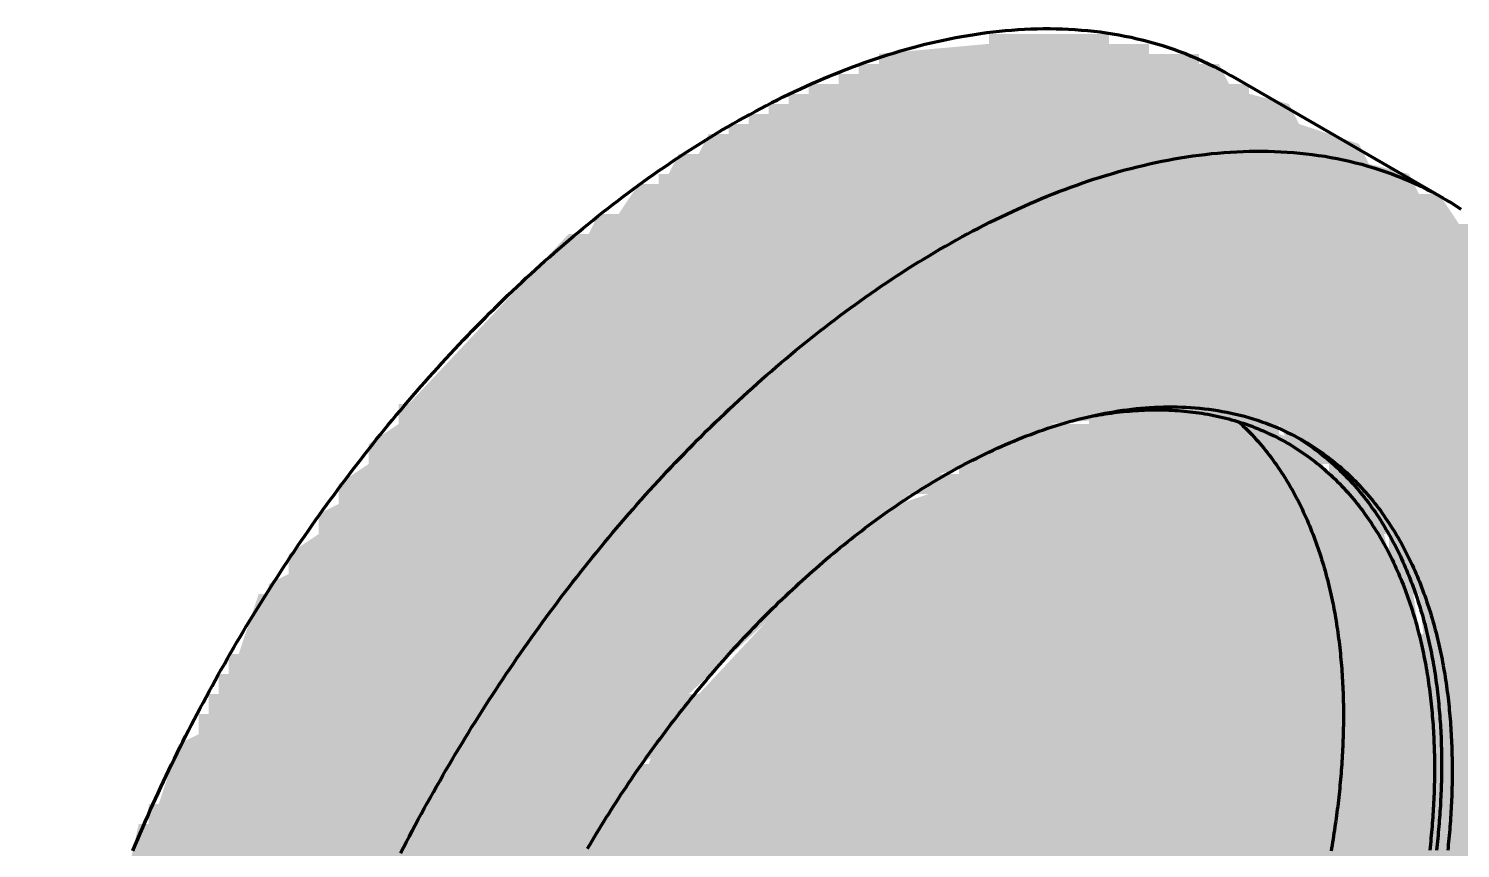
# Model space of a CAD drawing. Header units: millimetres. Extents: x 0 to 420, y 0 to 297.
# Drawn here: x 204.02 to 218.33, y 192.73 to 200.92 of the extents above; entities that cross this region are included whole.
import ezdxf

# ---------------------------------------------------------------- set-up
doc = ezdxf.new("R2010")
doc.units = ezdxf.units.MM
doc.layers.add('01-VISIBLE', color=7, linetype='CONTINUOUS', lineweight=70)
doc.layers.add('13-GRAFICA', color=30, linetype='CONTINUOUS', lineweight=18)

msp = doc.modelspace()

# ---------------------------------------------------------------- hatches: boundary and pattern name
at = {"layer": '13-GRAFICA', "true_color": 0x202020}
h = msp.add_hatch(color=7, dxfattribs=at)
h.dxf.hatch_style = 1
h.paths.add_polyline_path([(204.2185, 185.7682), (204.2185, 186.1682), (204.1185, 186.1682), (204.1185, 186.5682), (204.0185, 186.5682), (204.0185, 188.9682), (204.1185, 188.9682), (204.1185, 189.4682), (204.2185, 189.4682), (204.2185, 190.0682), (204.3185, 190.0682), (204.4185, 190.9682), (204.5185, 190.9682), (204.7185, 191.8682), (204.8185, 191.8682), (204.8185, 192.0682), (204.9185, 192.0682), (205.1185, 192.9682), (205.2185, 192.9682), (205.2185, 193.1682), (205.3185, 193.1682), (205.5185, 193.7682), (205.7185, 193.8682), (205.7185, 194.0682), (205.8185, 194.0682), (205.8185, 194.2682), (205.9185, 194.2682), (205.9185, 194.4682), (206.0185, 194.4682), (206.0185, 194.6682), (206.1185, 194.6682), (206.3185, 195.2682), (206.4185, 195.2682), (206.4185, 195.3682), (206.6185, 195.4682), (206.6185, 195.6682), (206.9185, 195.8682), (206.9185, 196.0682), (207.1185, 196.1682), (207.1185, 196.3682), (207.4185, 196.5682), (207.4185, 196.7682), (207.7185, 196.9682), (207.7185, 197.1682), (207.8185, 197.1682), (209.4185, 198.8682), (209.6185, 198.8682), (209.7185, 199.0682), (209.9185, 199.0682), (210.1185, 199.3682), (210.3185, 199.3682), (210.3185, 199.4682), (210.4185, 199.4682), (210.5185, 199.6682), (210.7185, 199.6682), (210.8185, 199.8682), (211.0185, 199.8682), (211.0185, 199.9682), (211.2185, 199.9682), (211.2185, 200.0682), (211.4185, 200.0682), (211.4185, 200.1682), (211.6185, 200.1682), (211.6185, 200.2682), (211.8185, 200.2682), (211.8185, 200.3682), (212.1185, 200.3682), (212.1185, 200.4682), (212.3185, 200.4682), (212.3185, 200.5682), (212.5185, 200.5682), (212.5185, 200.6682), (213.6185, 200.7682), (213.6185, 200.8682), (214.8185, 200.8682), (214.8185, 200.7682), (215.2185, 200.7682), (215.2185, 200.6682), (215.7185, 200.6682), (215.7185, 200.5682), (215.9185, 200.5682), (216.0185, 200.3682), (216.2185, 200.3682), (216.2185, 200.2682), (216.6185, 200.1682), (216.7185, 199.9682), (217.3185, 199.7682), (217.4185, 199.5682), (217.8185, 199.4682), (217.9185, 199.2682), (218.1185, 199.2682), (218.3185, 198.9682), (218.5185, 198.9682), (218.7185, 198.6682), (218.9185, 198.6682), (218.9185, 198.5682), (219.1185, 198.4682), (219.2185, 198.0682), (219.4185, 197.9682), (219.5185, 197.5682), (219.6185, 197.5682), (219.7185, 197.2682), (219.8185, 197.2682), (219.8185, 196.8682), (219.9185, 196.8682), (219.9185, 196.4682), (220.0185, 196.4682), (220.0185, 196.0682), (220.1185, 196.0682), (220.1185, 195.6682), (220.2185, 195.6682), (220.2185, 193.5682), (220.1185, 193.5682), (220.1185, 193.0682), (220.0185, 193.0682), (220.0185, 192.5682), (219.9185, 192.5682), (219.8185, 191.4682), (219.7185, 191.4682), (219.7185, 191.1682), (219.6185, 191.1682), (219.6185, 190.9682), (219.5185, 190.9682), (219.5185, 190.6682), (219.4185, 190.6682), (219.2185, 189.7682), (219.1185, 189.7682), (219.1185, 189.5682), (219.0185, 189.5682), (219.0185, 189.2682), (218.9185, 189.2682), (218.9185, 189.0682), (218.8185, 189.0682), (218.8185, 188.8682), (218.7185, 188.8682), (218.7185, 188.6682), (218.6185, 188.6682), (218.5185, 188.3682), (217.0185, 189.2682), (217.1185, 189.5682), (217.2185, 189.5682), (217.2185, 189.7682), (217.3185, 189.7682), (217.4185, 190.3682), (217.5185, 190.3682), (217.5185, 190.5682), (217.6185, 190.5682), (217.7185, 191.1682), (217.8185, 191.1682), (217.9185, 192.0682), (218.0185, 192.0682), (218.0185, 192.6682), (218.1185, 192.6682), (218.1185, 194.3682), (218.0185, 194.3682), (217.9185, 195.2682), (217.8185, 195.2682), (217.8185, 195.5682), (217.6185, 195.6682), (217.6185, 195.8682), (217.5185, 195.8682), (217.5185, 196.0682), (217.3185, 196.1682), (217.2185, 196.4682), (217.0185, 196.4682), (217.0185, 196.5682), (216.9185, 196.5682), (216.8185, 196.7682), (216.6185, 196.7682), (216.5185, 196.9682), (215.6185, 197.0682), (215.6185, 197.1682), (215.4185, 197.1682), (215.4185, 197.0682), (214.2185, 196.9682), (214.2185, 196.8682), (214.0185, 196.8682), (214.0185, 196.7682), (213.8185, 196.7682), (213.8185, 196.6682), (213.5185, 196.6682), (213.5185, 196.5682), (213.1185, 196.4682), (213.0185, 196.2682), (212.8185, 196.2682), (212.7185, 196.0682), (212.5185, 196.0682), (212.3185, 195.7682), (212.1185, 195.7682), (212.1185, 195.6682), (210.6185, 194.2682), (210.6185, 194.0682), (210.3185, 193.8682), (210.3185, 193.6682), (210.1185, 193.5682), (210.1185, 193.3682), (209.8185, 193.1682), (209.6185, 192.5682), (209.4185, 192.4682), (209.4185, 192.2682), (209.3185, 192.2682), (209.3185, 192.0682), (209.2185, 192.0682), (209.2185, 191.8682), (209.1185, 191.8682), (209.1185, 191.6682), (209.0185, 191.6682), (209.0185, 191.4682), (208.9185, 191.4682), (208.9185, 191.1682), (208.8185, 191.1682), (208.8185, 190.9682), (208.7185, 190.9682), (208.7185, 190.6682), (208.6185, 190.6682), (208.4185, 189.7682), (208.3185, 189.7682), (208.3185, 189.1682), (208.2185, 189.1682), (208.2185, 188.6682), (208.1185, 188.6682), (208.1185, 186.6682), (208.2185, 186.6682), (208.3185, 185.8682), (208.4185, 185.8682), (208.6185, 185.2682), (208.8185, 185.1682), (208.9185, 184.7682), (209.1185, 184.7682), (209.2185, 184.5682), (209.4185, 184.5682), (209.6185, 184.2682), (209.9185, 184.2682), (209.9185, 184.1682), (210.4185, 184.1682), (210.4185, 184.0682), (211.8185, 184.1682), (211.8185, 184.2682), (212.3185, 184.3682), (212.3185, 184.4682), (212.5185, 184.4682), (212.5185, 184.5682), (212.7185, 184.5682), (212.7185, 184.6682), (213.0185, 184.6682), (213.0185, 184.7682), (213.3185, 184.8682), (213.5185, 185.1682), (213.7185, 185.1682), (213.8185, 185.3682), (214.0185, 185.3682), (214.0185, 185.4682), (215.6185, 186.9682), (215.6185, 187.1682), (215.9185, 187.3682), (215.9185, 187.5682), (216.1185, 187.6682), (216.1185, 187.8682), (216.3185, 187.8682), (216.3185, 187.7682), (216.7185, 187.6682), (216.8185, 187.4682), (217.0185, 187.4682), (217.0185, 187.3682), (217.4185, 187.2682), (217.5185, 187.0682), (217.7185, 187.0682), (217.7185, 186.8682), (217.6185, 186.8682), (217.6185, 186.7682), (217.4185, 186.6682), (217.4185, 186.4682), (217.1185, 186.2682), (217.1185, 186.0682), (217.0185, 186.0682), (216.9185, 185.7682), (216.6185, 185.5682), (216.6185, 185.3682), (216.5185, 185.3682), (214.6185, 183.3682), (214.4185, 183.3682), (214.3185, 183.1682), (214.1185, 183.1682), (213.9185, 182.8682), (213.7185, 182.8682), (213.6185, 182.6682), (213.4185, 182.6682), (213.2185, 182.3682), (212.9185, 182.3682), (212.9185, 182.2682), (212.7185, 182.2682), (212.7185, 182.1682), (212.5185, 182.1682), (212.5185, 182.0682), (212.3185, 182.0682), (212.3185, 181.9682), (212.0185, 181.9682), (212.0185, 181.8682), (211.8185, 181.8682), (211.8185, 181.7682), (211.6185, 181.7682), (211.6185, 181.6682), (210.4185, 181.5682), (210.4185, 181.4682), (209.0185, 181.5682), (209.0185, 181.6682), (208.3185, 181.7682), (208.2185, 181.9682), (207.6185, 182.1682), (207.5185, 182.3682), (206.9185, 182.5682), (206.8185, 182.7682), (206.4185, 182.8682), (206.4185, 182.9682), (206.1185, 183.0682), (205.9185, 183.3682), (205.7185, 183.3682), (205.6185, 183.5682), (205.4185, 183.5682), (205.4185, 183.6682), (205.1185, 183.8682), (205.1185, 184.0682), (204.9185, 184.1682), (204.9185, 184.3682), (204.8185, 184.3682), (204.8185, 184.5682), (204.6185, 184.6682), (204.6185, 184.8682), (204.4185, 184.9682), (204.3185, 185.7682)])
at = {"layer": '13-GRAFICA', "true_color": 0xa5a8ac}
h = msp.add_hatch(color=7, dxfattribs=at)
h.dxf.hatch_style = 1
h.paths.add_polyline_path([(209.6185, 184.3682), (209.5185, 184.3682), (209.4185, 184.5682), (209.2185, 184.5682), (209.1185, 184.7682), (208.9185, 184.7682), (208.8185, 185.1682), (208.6185, 185.2682), (208.6185, 185.4682), (208.5185, 185.4682), (208.5185, 185.6682), (208.4185, 185.6682), (208.4185, 185.8682), (208.3185, 185.8682), (208.3185, 186.2682), (208.2185, 186.2682), (208.2185, 186.6682), (208.1185, 186.6682), (208.1185, 188.6682), (208.2185, 188.6682), (208.2185, 189.1682), (208.3185, 189.1682), (208.3185, 189.7682), (208.4185, 189.7682), (208.4185, 190.0682), (208.5185, 190.0682), (208.7185, 190.9682), (208.8185, 190.9682), (208.8185, 191.1682), (208.9185, 191.1682), (208.9185, 191.4682), (209.0185, 191.4682), (209.0185, 191.6682), (209.1185, 191.6682), (209.1185, 191.8682), (209.2185, 191.8682), (209.4185, 192.4682), (209.6185, 192.5682), (209.8185, 193.1682), (210.1185, 193.3682), (210.1185, 193.5682), (210.2185, 193.5682), (210.3185, 193.8682), (210.6185, 194.0682), (210.6185, 194.2682), (210.7185, 194.2682), (212.1185, 195.7682), (212.3185, 195.7682), (212.5185, 196.0682), (212.7185, 196.0682), (212.7185, 196.1682), (213.0185, 196.2682), (213.1185, 196.4682), (213.3185, 196.4682), (213.3185, 196.5682), (213.5185, 196.5682), (213.5185, 196.6682), (213.8185, 196.6682), (213.8185, 196.7682), (214.0185, 196.7682), (214.0185, 196.8682), (214.2185, 196.8682), (214.2185, 196.9682), (214.6185, 196.9682), (214.6185, 197.0682), (215.4185, 197.0682), (215.4185, 197.1682), (215.6185, 197.1682), (215.6185, 197.0682), (216.5185, 196.9682), (216.5185, 196.8682), (216.8185, 196.7682), (217.0185, 196.4682), (217.2185, 196.4682), (217.3185, 196.1682), (217.5185, 196.0682), (217.6185, 195.6682), (217.8185, 195.5682), (217.9185, 194.8682), (218.0185, 194.8682), (218.0185, 194.3682), (218.1185, 194.3682), (218.1185, 192.6682), (218.0185, 192.6682), (218.0185, 192.0682), (217.9185, 192.0682), (217.8185, 191.1682), (217.7185, 191.1682), (217.7185, 190.8682), (217.6185, 190.8682), (217.6185, 190.5682), (217.5185, 190.5682), (217.5185, 190.3682), (217.4185, 190.3682), (217.4185, 190.0682), (217.3185, 190.0682), (217.3185, 189.7682), (217.2185, 189.7682), (217.1185, 189.3682), (216.9185, 189.2682), (216.9185, 189.3682), (216.5185, 189.4682), (216.4185, 189.6682), (215.8185, 189.8682), (215.7185, 190.0682), (215.3185, 190.1682), (215.2185, 190.3682), (215.0185, 190.3682), (215.0185, 190.4682), (214.6185, 190.5682), (214.5185, 190.7682), (214.1185, 190.8682), (214.0185, 191.1682), (213.9185, 191.1682), (213.7185, 191.4682), (213.2185, 191.4682), (213.2185, 191.3682), (213.0185, 191.3682), (213.0185, 191.2682), (212.8185, 191.1682), (212.8185, 190.9682), (212.6185, 190.8682), (212.5185, 190.3682), (212.4185, 190.3682), (212.5185, 189.7682), (212.8185, 189.6682), (212.8185, 189.5682), (213.4185, 189.5682), (213.5185, 189.3682), (213.7185, 189.3682), (213.7185, 189.2682), (214.1185, 189.1682), (214.2185, 188.9682), (214.8185, 188.7682), (214.9185, 188.5682), (215.5185, 188.3682), (215.6185, 188.1682), (215.8185, 188.1682), (215.8185, 188.0682), (216.1185, 187.9682), (216.1185, 187.6682), (216.0185, 187.6682), (215.9185, 187.3682), (215.6185, 187.1682), (215.6185, 186.9682), (215.5185, 186.9682), (214.0185, 185.3682), (213.8185, 185.3682), (213.7185, 185.1682), (213.5185, 185.1682), (213.5185, 185.0682), (213.4185, 185.0682), (213.3185, 184.8682), (213.1185, 184.8682), (213.0185, 184.6682), (212.7185, 184.6682), (212.7185, 184.5682), (212.5185, 184.5682), (212.5185, 184.4682), (212.3185, 184.4682), (212.3185, 184.3682), (212.0185, 184.3682), (212.0185, 184.2682), (211.8185, 184.2682), (211.8185, 184.1682), (211.1185, 184.1682), (211.1185, 184.0682), (210.4185, 184.0682), (210.4185, 184.1682), (209.9185, 184.1682), (209.9185, 184.2682), (209.6185, 184.2682)])

# ---------------------------------------------------------------- linework, layer by layer
at = {"layer": '01-VISIBLE'}
msp.add_line((218.1594, 199.2272), (216.038, 200.452), dxfattribs=at)
for points in [[(205.0602, 192.7016), (205.0845, 192.7597), (205.109, 192.8178), (205.1338, 192.8758), (205.1588, 192.9337), (205.184, 192.9915), (205.2094, 193.0492), (205.235, 193.1068), (205.2609, 193.1643), (205.287, 193.2218), (205.3132, 193.2791), (205.3397, 193.3363), (205.3665, 193.3934), (205.3934, 193.4505), (205.4205, 193.5074), (205.4479, 193.5642), (205.4754, 193.6209), (205.5032, 193.6775), (205.5312, 193.734), (205.5593, 193.7905), (205.5877, 193.8468), (205.6163, 193.903), (205.6451, 193.9591), (205.6741, 194.0151), (205.7033, 194.0709), (205.7328, 194.1267), (205.7624, 194.1824), (205.7922, 194.238), (205.8222, 194.2934), (205.8525, 194.3487), (205.8829, 194.404), (205.9135, 194.4591), (205.9443, 194.5141), (205.9754, 194.569), (206.0066, 194.6238), (206.038, 194.6785), (206.0697, 194.733), (206.1015, 194.7874), (206.1335, 194.8418), (206.1657, 194.896), (206.1982, 194.9501), (206.2308, 195.004), (206.2636, 195.0579), (206.2966, 195.1116), (206.3298, 195.1652), (206.3632, 195.2187), (206.3968, 195.2721), (206.4306, 195.3253), (206.4646, 195.3784), (206.4988, 195.4314), (206.5331, 195.4843), (206.5677, 195.537), (206.6025, 195.5896), (206.6374, 195.6421), (206.6726, 195.6945), (206.7079, 195.7467), (206.7435, 195.7988), (206.7792, 195.8507), (206.8151, 195.9026), (206.8512, 195.9543), (206.8875, 196.0058), (206.924, 196.0573), (206.9607, 196.1085), (206.9976, 196.1597), (207.0347, 196.2107), (207.0719, 196.2616), (207.1094, 196.3123), (207.1471, 196.3629), (207.1849, 196.4133), (207.2229, 196.4636), (207.2611, 196.5138), (207.2996, 196.5638), (207.3382, 196.6136), (207.377, 196.6634), (207.416, 196.7129), (207.4551, 196.7623), (207.4945, 196.8116), (207.5341, 196.8607), (207.5738, 196.9096), (207.6138, 196.9584), (207.6539, 197.0071), (207.6943, 197.0555), (207.7348, 197.1038), (207.7755, 197.152), (207.8164, 197.2), (207.8575, 197.2478), (207.8988, 197.2955), (207.9403, 197.343), (207.982, 197.3903), (208.0238, 197.4374), (208.0659, 197.4844), (208.1082, 197.5312), (208.1506, 197.5778), (208.1933, 197.6243), (208.2361, 197.6706), (208.2791, 197.7167), (208.3223, 197.7626), (208.3658, 197.8083), (208.4094, 197.8539), (208.4532, 197.8992), (208.4972, 197.9444), (208.5414, 197.9894), (208.5858, 198.0341), (208.6304, 198.0787), (208.6752, 198.1231), (208.7202, 198.1673), (208.7653, 198.2113), (208.8107, 198.2551), (208.8563, 198.2987), (208.9021, 198.342), (208.948, 198.3852), (208.9942, 198.4282), (209.0406, 198.4709), (209.0871, 198.5134), (209.1339, 198.5557), (209.1809, 198.5978), (209.228, 198.6396), (209.2754, 198.6813), (209.323, 198.7227), (209.3707, 198.7638), (209.4187, 198.8048), (209.4669, 198.8455), (209.5153, 198.8859), (209.5638, 198.9261), (209.6126, 198.9661), (209.6616, 199.0058), (209.7108, 199.0453), (209.7602, 199.0845), (209.8098, 199.1234), (209.8596, 199.1621), (209.9096, 199.2005), (209.9598, 199.2387), (210.0102, 199.2765), (210.0608, 199.3141), (210.1117, 199.3515), (210.1627, 199.3885), (210.2139, 199.4252), (210.2654, 199.4617), (210.3171, 199.4979), (210.3689, 199.5337), (210.421, 199.5693), (210.4733, 199.6045), (210.5258, 199.6395), (210.5785, 199.6741), (210.6314, 199.7084), (210.6845, 199.7424), (210.7379, 199.776), (210.7914, 199.8093), (210.8452, 199.8423), (210.8991, 199.8749), (210.9533, 199.9072), (211.0077, 199.9391), (211.0623, 199.9706), (211.1171, 200.0018), (211.1721, 200.0326), (211.2274, 200.063), (211.2828, 200.0931), (211.3385, 200.1227), (211.3943, 200.152), (211.4504, 200.1808), (211.5067, 200.2093), (211.5632, 200.2373), (211.6199, 200.2649), (211.6768, 200.2921), (211.7339, 200.3188), (211.7912, 200.3451), (211.8487, 200.3709), (211.9065, 200.3962), (211.9644, 200.4211), (212.0226, 200.4456), (212.0809, 200.4695), (212.1394, 200.4929), (212.1982, 200.5158), (212.2571, 200.5382), (212.3163, 200.5601), (212.3756, 200.5815), (212.4351, 200.6023), (212.4948, 200.6226), (212.5547, 200.6423), (212.6148, 200.6614), (212.6751, 200.68), (212.7355, 200.698), (212.7962, 200.7153), (212.857, 200.7321), (212.9179, 200.7482), (212.979, 200.7637), (213.0403, 200.7785), (213.1018, 200.7927), (213.1634, 200.8062), (213.2251, 200.819), (213.287, 200.8311), (213.349, 200.8425), (213.4112, 200.8532), (213.4734, 200.8632), (213.5358, 200.8724), (213.5983, 200.8808), (213.6609, 200.8885), (213.7236, 200.8954), (213.7863, 200.9015), (213.8492, 200.9067), (213.9121, 200.9111), (213.975, 200.9147), (214.038, 200.9174), (214.1011, 200.9193), (214.1641, 200.9203), (214.2272, 200.9203), (214.2902, 200.9195), (214.3533, 200.9177), (214.4163, 200.915), (214.4792, 200.9113), (214.5421, 200.9067), (214.6049, 200.9011), (214.6676, 200.8945), (214.7302, 200.8869), (214.7927, 200.8783), (214.855, 200.8686), (214.9172, 200.858), (214.9791, 200.8463), (215.0409, 200.8335), (215.1024, 200.8197), (215.1637, 200.8048), (215.2247, 200.7888), (215.2854, 200.7718), (215.3458, 200.7537), (215.4059, 200.7345), (215.4656, 200.7142), (215.5249, 200.6928), (215.5838, 200.6704), (215.6423, 200.6468), (215.7004, 200.6222), (215.758, 200.5965), (215.815, 200.5697), (215.8716, 200.5418), (215.9277, 200.5129), (215.9831, 200.483), (216.038, 200.452)], [(207.7376, 192.6782), (207.7664, 192.7343), (207.7955, 192.7903), (207.8247, 192.8462), (207.8541, 192.902), (207.8837, 192.9576), (207.9135, 193.0132), (207.9436, 193.0687), (207.9738, 193.124), (208.0042, 193.1792), (208.0348, 193.2344), (208.0657, 193.2894), (208.0967, 193.3443), (208.1279, 193.399), (208.1594, 193.4537), (208.191, 193.5083), (208.2228, 193.5627), (208.2548, 193.617), (208.2871, 193.6712), (208.3195, 193.7253), (208.3521, 193.7793), (208.3849, 193.8331), (208.4179, 193.8869), (208.4511, 193.9405), (208.4845, 193.994), (208.5181, 194.0473), (208.5519, 194.1006), (208.5859, 194.1537), (208.6201, 194.2067), (208.6545, 194.2595), (208.689, 194.3123), (208.7238, 194.3649), (208.7588, 194.4174), (208.7939, 194.4697), (208.8292, 194.5219), (208.8648, 194.574), (208.9005, 194.626), (208.9364, 194.6778), (208.9725, 194.7295), (209.0089, 194.7811), (209.0454, 194.8325), (209.082, 194.8838), (209.1189, 194.9349), (209.156, 194.986), (209.1933, 195.0368), (209.2307, 195.0875), (209.2684, 195.1381), (209.3062, 195.1886), (209.3442, 195.2389), (209.3825, 195.289), (209.4209, 195.339), (209.4595, 195.3889), (209.4983, 195.4386), (209.5373, 195.4882), (209.5765, 195.5376), (209.6158, 195.5868), (209.6554, 195.6359), (209.6952, 195.6849), (209.7351, 195.7337), (209.7752, 195.7823), (209.8156, 195.8308), (209.8561, 195.8791), (209.8968, 195.9273), (209.9377, 195.9752), (209.9788, 196.0231), (210.0201, 196.0707), (210.0616, 196.1182), (210.1033, 196.1655), (210.1452, 196.2127), (210.1872, 196.2597), (210.2295, 196.3065), (210.2719, 196.3531), (210.3146, 196.3996), (210.3574, 196.4458), (210.4004, 196.4919), (210.4437, 196.5378), (210.4871, 196.5836), (210.5307, 196.6291), (210.5745, 196.6745), (210.6185, 196.7196), (210.6627, 196.7646), (210.7071, 196.8094), (210.7517, 196.854), (210.7965, 196.8984), (210.8415, 196.9426), (210.8867, 196.9866), (210.932, 197.0303), (210.9776, 197.0739), (211.0234, 197.1173), (211.0694, 197.1605), (211.1155, 197.2034), (211.1619, 197.2461), (211.2085, 197.2887), (211.2552, 197.331), (211.3022, 197.373), (211.3494, 197.4149), (211.3967, 197.4565), (211.4443, 197.4979), (211.4921, 197.5391), (211.54, 197.58), (211.5882, 197.6207), (211.6366, 197.6612), (211.6852, 197.7014), (211.7339, 197.7413), (211.7829, 197.7811), (211.8321, 197.8205), (211.8815, 197.8597), (211.9311, 197.8987), (211.9809, 197.9373), (212.0309, 197.9758), (212.0811, 198.0139), (212.1315, 198.0518), (212.1822, 198.0894), (212.233, 198.1267), (212.284, 198.1637), (212.3353, 198.2005), (212.3867, 198.2369), (212.4384, 198.2731), (212.4902, 198.309), (212.5423, 198.3445), (212.5946, 198.3798), (212.6471, 198.4147), (212.6998, 198.4493), (212.7527, 198.4836), (212.8059, 198.5176), (212.8592, 198.5513), (212.9127, 198.5846), (212.9665, 198.6175), (213.0205, 198.6501), (213.0746, 198.6824), (213.129, 198.7143), (213.1836, 198.7459), (213.2384, 198.7771), (213.2935, 198.8079), (213.3487, 198.8383), (213.4041, 198.8683), (213.4598, 198.898), (213.5156, 198.9272), (213.5717, 198.9561), (213.628, 198.9845), (213.6845, 199.0126), (213.7412, 199.0402), (213.7981, 199.0673), (213.8552, 199.094), (213.9125, 199.1203), (213.9701, 199.1461), (214.0278, 199.1715), (214.0857, 199.1964), (214.1439, 199.2208), (214.2022, 199.2447), (214.2608, 199.2682), (214.3195, 199.2911), (214.3785, 199.3135), (214.4376, 199.3354), (214.4969, 199.3568), (214.5564, 199.3776), (214.6162, 199.3978), (214.6761, 199.4176), (214.7361, 199.4367), (214.7964, 199.4552), (214.8569, 199.4732), (214.9175, 199.4906), (214.9783, 199.5073), (215.0392, 199.5234), (215.1004, 199.5389), (215.1617, 199.5538), (215.2231, 199.5679), (215.2847, 199.5814), (215.3464, 199.5943), (215.4083, 199.6064), (215.4703, 199.6178), (215.5325, 199.6285), (215.5948, 199.6384), (215.6571, 199.6476), (215.7196, 199.6561), (215.7822, 199.6638), (215.8449, 199.6706), (215.9077, 199.6767), (215.9705, 199.682), (216.0334, 199.6864), (216.0964, 199.69), (216.1594, 199.6927), (216.2224, 199.6946), (216.2854, 199.6955), (216.3485, 199.6956), (216.4116, 199.6947), (216.4746, 199.693), (216.5376, 199.6903), (216.6005, 199.6866), (216.6634, 199.682), (216.7262, 199.6763), (216.789, 199.6697), (216.8516, 199.6621), (216.914, 199.6535), (216.9763, 199.6439), (217.0385, 199.6332), (217.1005, 199.6215), (217.1622, 199.6088), (217.2237, 199.5949), (217.285, 199.58), (217.346, 199.5641), (217.4067, 199.5471), (217.4671, 199.5289), (217.5272, 199.5097), (217.5869, 199.4895), (217.6462, 199.4681), (217.7051, 199.4456), (217.7636, 199.4221), (217.8217, 199.3974), (217.8793, 199.3717), (217.9364, 199.345), (217.9929, 199.3171), (218.049, 199.2882), (218.1045, 199.2582), (218.1594, 199.2272)], [(218.1594, 199.2272), (218.1853, 199.2121), (218.2112, 199.1967), (218.2369, 199.1811), (218.2624, 199.1652), (218.2878, 199.1491), (218.3131, 199.1328), (218.3382, 199.1163)], [(209.6051, 192.7239), (209.6281, 192.763), (209.6513, 192.802), (209.6747, 192.841), (209.6981, 192.8798), (209.7218, 192.9186), (209.7455, 192.9573), (209.7694, 192.9959), (209.7935, 193.0344), (209.8177, 193.0728), (209.842, 193.1112), (209.8665, 193.1494), (209.8911, 193.1875), (209.9158, 193.2256), (209.9407, 193.2636), (209.9658, 193.3015), (209.9909, 193.3393), (210.0162, 193.3769), (210.0417, 193.4146), (210.0673, 193.4521), (210.093, 193.4895), (210.1189, 193.5268), (210.1449, 193.564), (210.171, 193.6011), (210.1973, 193.6382), (210.2237, 193.6751), (210.2502, 193.7119), (210.2769, 193.7486), (210.3038, 193.7853), (210.3307, 193.8218), (210.3578, 193.8582), (210.3851, 193.8945), (210.4125, 193.9307), (210.44, 193.9669), (210.4677, 194.0029), (210.4955, 194.0388), (210.5234, 194.0745), (210.5515, 194.1102), (210.5797, 194.1458), (210.608, 194.1813), (210.6365, 194.2166), (210.6651, 194.2519), (210.6939, 194.287), (210.7228, 194.322), (210.7518, 194.3569), (210.781, 194.3917), (210.8103, 194.4264), (210.8398, 194.4609), (210.8694, 194.4954), (210.8991, 194.5297), (210.929, 194.5639), (210.959, 194.5979), (210.9891, 194.6319), (211.0194, 194.6657), (211.0498, 194.6994), (211.0804, 194.733), (211.1111, 194.7664), (211.142, 194.7997), (211.1729, 194.8329), (211.2041, 194.866), (211.2353, 194.8989), (211.2667, 194.9317), (211.2983, 194.9644), (211.33, 194.9969), (211.3618, 195.0293), (211.3937, 195.0615), (211.4259, 195.0936), (211.4581, 195.1256), (211.4905, 195.1574), (211.523, 195.1891), (211.5557, 195.2206), (211.5885, 195.252), (211.6215, 195.2832), (211.6546, 195.3143), (211.6878, 195.3452), (211.7212, 195.376), (211.7547, 195.4066), (211.7884, 195.437), (211.8222, 195.4673), (211.8562, 195.4975), (211.8903, 195.5274), (211.9245, 195.5573), (211.9589, 195.5869), (211.9934, 195.6164), (212.0281, 195.6457), (212.063, 195.6748), (212.0979, 195.7037), (212.1331, 195.7325), (212.1683, 195.7611), (212.2037, 195.7895), (212.2393, 195.8177), (212.275, 195.8458), (212.3109, 195.8736), (212.3469, 195.9013), (212.383, 195.9288), (212.4193, 195.956), (212.4558, 195.9831), (212.4924, 196.01), (212.5291, 196.0366), (212.566, 196.0631), (212.6031, 196.0894), (212.6403, 196.1154), (212.6776, 196.1412), (212.7151, 196.1668), (212.7527, 196.1922), (212.7905, 196.2173), (212.8285, 196.2423), (212.8666, 196.267), (212.9048, 196.2914), (212.9432, 196.3157), (212.9818, 196.3396), (213.0205, 196.3634), (213.0593, 196.3869), (213.0984, 196.4101), (213.1375, 196.4331), (213.1768, 196.4558), (213.2163, 196.4782), (213.2559, 196.5004), (213.2957, 196.5223), (213.3356, 196.544), (213.3757, 196.5653), (213.4159, 196.5864), (213.4563, 196.6071), (213.4968, 196.6276), (213.5375, 196.6478), (213.5783, 196.6677), (213.6193, 196.6872), (213.6604, 196.7065), (213.7016, 196.7254), (213.7431, 196.744), (213.7846, 196.7622), (213.8264, 196.7802), (213.8682, 196.7977), (213.9102, 196.815), (213.9524, 196.8318), (213.9947, 196.8483), (214.0371, 196.8645), (214.0797, 196.8802), (214.1224, 196.8956), (214.1653, 196.9106), (214.2083, 196.9252), (214.2514, 196.9394), (214.2946, 196.9532), (214.338, 196.9665), (214.3816, 196.9795), (214.4252, 196.992), (214.469, 197.004), (214.5129, 197.0156), (214.5569, 197.0268), (214.601, 197.0375), (214.6453, 197.0477), (214.6896, 197.0574), (214.7341, 197.0666), (214.7786, 197.0753), (214.8233, 197.0836), (214.868, 197.0913), (214.9128, 197.0984), (214.9578, 197.1051), (215.0028, 197.1111), (215.0478, 197.1167), (215.0929, 197.1216), (215.1381, 197.126), (215.1834, 197.1298), (215.2287, 197.133), (215.274, 197.1355), (215.3194, 197.1375), (215.3647, 197.1388), (215.4101, 197.1395), (215.4555, 197.1396), (215.5009, 197.139), (215.5463, 197.1377), (215.5917, 197.1357), (215.637, 197.1331), (215.6823, 197.1298), (215.7275, 197.1257), (215.7727, 197.121), (215.8177, 197.1155), (215.8627, 197.1093), (215.9076, 197.1024), (215.9523, 197.0947), (215.9969, 197.0862), (216.0414, 197.077), (216.0857, 197.0671), (216.1298, 197.0564), (216.1737, 197.0449), (216.2175, 197.0326), (216.261, 197.0196), (216.3042, 197.0058), (216.3472, 196.9912), (216.3899, 196.9758), (216.4323, 196.9596), (216.4744, 196.9426), (216.5162, 196.9249), (216.5577, 196.9064), (216.5988, 196.8871), (216.6395, 196.8671), (216.6799, 196.8462), (216.7198, 196.8247), (216.7594, 196.8023)], [(214.5736, 197.0309), (214.6033, 197.037), (214.633, 197.0429), (214.6628, 197.0486), (214.6926, 197.054), (214.7225, 197.0592), (214.7524, 197.0642), (214.7824, 197.0689), (214.8124, 197.0734), (214.8424, 197.0777), (214.8725, 197.0817), (214.9026, 197.0854), (214.9327, 197.0889), (214.9629, 197.0921), (214.9931, 197.0951), (215.0233, 197.0978), (215.0535, 197.1002), (215.0838, 197.1023), (215.114, 197.1042), (215.1443, 197.1058), (215.1746, 197.1071), (215.2049, 197.1082), (215.2353, 197.1089), (215.2656, 197.1094), (215.2959, 197.1096), (215.3262, 197.1095), (215.3566, 197.109), (215.3869, 197.1083), (215.4172, 197.1073), (215.4475, 197.1059), (215.4778, 197.1043), (215.5081, 197.1023), (215.5383, 197.1001), (215.5685, 197.0975), (215.5987, 197.0946), (215.6289, 197.0913), (215.659, 197.0878), (215.6891, 197.0839), (215.7191, 197.0797), (215.7491, 197.0751), (215.779, 197.0702), (215.8089, 197.065), (215.8387, 197.0594), (215.8685, 197.0535), (215.8981, 197.0473), (215.9277, 197.0407), (215.9573, 197.0337), (215.9867, 197.0264), (216.016, 197.0188), (216.0453, 197.0108), (216.0745, 197.0024), (216.1035, 196.9938), (216.1325, 196.9847), (216.1613, 196.9753), (216.19, 196.9655), (216.2186, 196.9554), (216.2471, 196.945), (216.2754, 196.9341), (216.3036, 196.923), (216.3317, 196.9114), (216.3596, 196.8996), (216.3873, 196.8873), (216.4149, 196.8748), (216.4424, 196.8618), (216.4696, 196.8485), (216.4967, 196.8349), (216.5236, 196.8209), (216.5504, 196.8066), (216.5769, 196.792), (216.6033, 196.777)], [(216.1188, 196.989), (216.1408, 196.9686), (216.1625, 196.9478), (216.184, 196.9268), (216.2052, 196.9056), (216.2262, 196.8841), (216.2469, 196.8623), (216.2674, 196.8403), (216.2876, 196.8181), (216.3076, 196.7957), (216.3273, 196.773), (216.3467, 196.7501), (216.3659, 196.727), (216.3848, 196.7036), (216.4035, 196.6801), (216.4219, 196.6564), (216.4401, 196.6324), (216.4579, 196.6083), (216.4756, 196.584), (216.4929, 196.5595), (216.5101, 196.5348), (216.5269, 196.5099), (216.5435, 196.4849), (216.5598, 196.4597), (216.5759, 196.4343), (216.5918, 196.4088), (216.6073, 196.3831), (216.6227, 196.3572), (216.6377, 196.3313), (216.6526, 196.3051), (216.6671, 196.2789), (216.6815, 196.2525), (216.6955, 196.2259), (216.7094, 196.1993), (216.7229, 196.1725), (216.7363, 196.1455), (216.7494, 196.1185), (216.7622, 196.0914), (216.7749, 196.0641), (216.7873, 196.0367), (216.7994, 196.0093), (216.8113, 195.9817), (216.823, 195.954), (216.8344, 195.9262), (216.8457, 195.8984), (216.8567, 195.8704), (216.8674, 195.8424), (216.878, 195.8143), (216.8883, 195.786), (216.8984, 195.7578), (216.9083, 195.7294), (216.918, 195.7009), (216.9274, 195.6724), (216.9367, 195.6438), (216.9457, 195.6152), (216.9545, 195.5865), (216.9631, 195.5577), (216.9715, 195.5289), (216.9797, 195.5), (216.9877, 195.471), (216.9955, 195.442), (217.0031, 195.4129), (217.0105, 195.3838), (217.0177, 195.3546), (217.0247, 195.3254), (217.0315, 195.2962), (217.0381, 195.2669), (217.0445, 195.2375), (217.0508, 195.2081), (217.0568, 195.1787), (217.0627, 195.1493), (217.0684, 195.1198), (217.0739, 195.0902), (217.0792, 195.0607), (217.0844, 195.0311), (217.0893, 195.0014), (217.0941, 194.9718), (217.0987, 194.9421), (217.1032, 194.9124), (217.1075, 194.8827), (217.1116, 194.8529), (217.1155, 194.8231), (217.1193, 194.7933), (217.1229, 194.7635), (217.1263, 194.7337), (217.1296, 194.7038), (217.1327, 194.6739), (217.1357, 194.644), (217.1385, 194.6141), (217.1411, 194.5842), (217.1436, 194.5543), (217.146, 194.5243), (217.1482, 194.4943), (217.1502, 194.4644), (217.1521, 194.4344), (217.1538, 194.4044), (217.1554, 194.3744), (217.1568, 194.3444), (217.1581, 194.3144), (217.1592, 194.2844), (217.1603, 194.2543), (217.1611, 194.2243), (217.1618, 194.1943), (217.1624, 194.1643), (217.1629, 194.1342), (217.1632, 194.1042), (217.1633, 194.0741), (217.1633, 194.0441), (217.1632, 194.0141), (217.163, 193.984), (217.1626, 193.954), (217.1621, 193.9239), (217.1615, 193.8939), (217.1607, 193.8639), (217.1599, 193.8339), (217.1588, 193.8038), (217.1577, 193.7738), (217.1564, 193.7438), (217.155, 193.7138), (217.1535, 193.6838), (217.1519, 193.6538), (217.1501, 193.6238), (217.1482, 193.5938), (217.1462, 193.5639), (217.1441, 193.5339), (217.1418, 193.5039), (217.1395, 193.474), (217.137, 193.444), (217.1344, 193.4141), (217.1317, 193.3842), (217.1289, 193.3543), (217.1259, 193.3244), (217.1229, 193.2945), (217.1197, 193.2646), (217.1165, 193.2348), (217.1131, 193.2049), (217.1096, 193.1751), (217.106, 193.1453), (217.1023, 193.1155), (217.0984, 193.0857), (217.0945, 193.0559), (217.0905, 193.0261), (217.0863, 192.9964), (217.0821, 192.9666), (217.0777, 192.9369), (217.0733, 192.9072), (217.0687, 192.8775), (217.0641, 192.8478), (217.0593, 192.8182), (217.0544, 192.7885), (217.0495, 192.7589), (217.0444, 192.7293), (217.0392, 192.6997)], [(216.7059, 196.8323), (216.7314, 196.8165), (216.7568, 196.8003), (216.7819, 196.7839), (216.8068, 196.7671), (216.8314, 196.75), (216.8559, 196.7326), (216.8802, 196.7149), (216.9042, 196.697), (216.928, 196.6787), (216.9516, 196.6601), (216.975, 196.6412), (216.9981, 196.6221), (217.021, 196.6027), (217.0436, 196.583), (217.066, 196.563), (217.0882, 196.5428), (217.1102, 196.5223), (217.1318, 196.5016), (217.1533, 196.4805), (217.1745, 196.4593), (217.1954, 196.4378), (217.2161, 196.416), (217.2366, 196.3941), (217.2568, 196.3719), (217.2767, 196.3494), (217.2964, 196.3268), (217.3158, 196.3039), (217.335, 196.2808), (217.3539, 196.2575), (217.3726, 196.234), (217.391, 196.2103), (217.4092, 196.1864), (217.4271, 196.1623), (217.4447, 196.138), (217.4621, 196.1135), (217.4793, 196.0889), (217.4961, 196.0641), (217.5128, 196.0391), (217.5292, 196.0139), (217.5453, 195.9886), (217.5612, 195.9631), (217.5768, 195.9375), (217.5922, 195.9117), (217.6073, 195.8858), (217.6222, 195.8597), (217.6368, 195.8335), (217.6512, 195.8072), (217.6653, 195.7807), (217.6792, 195.7541), (217.6929, 195.7274), (217.7063, 195.7005), (217.7195, 195.6735), (217.7325, 195.6465), (217.7452, 195.6193), (217.7576, 195.592), (217.7699, 195.5646), (217.7819, 195.537), (217.7937, 195.5094), (217.8052, 195.4817), (217.8166, 195.4539), (217.8277, 195.426), (217.8386, 195.3981), (217.8492, 195.37), (217.8597, 195.3419), (217.8699, 195.3136), (217.8799, 195.2853), (217.8897, 195.257), (217.8992, 195.2285), (217.9086, 195.2), (217.9178, 195.1714), (217.9267, 195.1427), (217.9355, 195.114), (217.944, 195.0853), (217.9523, 195.0564), (217.9605, 195.0275), (217.9684, 194.9986), (217.9761, 194.9696), (217.9837, 194.9405), (217.991, 194.9114), (217.9982, 194.8822), (218.0051, 194.853), (218.0119, 194.8238), (218.0185, 194.7945), (218.0249, 194.7652), (218.0311, 194.7358), (218.0371, 194.7064), (218.043, 194.677), (218.0486, 194.6475), (218.0541, 194.618), (218.0594, 194.5884), (218.0646, 194.5589), (218.0695, 194.5293), (218.0743, 194.4996), (218.0789, 194.47), (218.0834, 194.4403), (218.0877, 194.4106), (218.0918, 194.3808), (218.0957, 194.3511), (218.0995, 194.3213), (218.1031, 194.2915), (218.1066, 194.2617), (218.1099, 194.2318), (218.113, 194.202), (218.116, 194.1721), (218.1188, 194.1422), (218.1215, 194.1123), (218.124, 194.0824), (218.1264, 194.0525), (218.1286, 194.0225), (218.1306, 193.9926), (218.1326, 193.9626), (218.1343, 193.9327), (218.1359, 193.9027), (218.1374, 193.8727), (218.1388, 193.8427), (218.1399, 193.8127), (218.141, 193.7827), (218.1419, 193.7527), (218.1427, 193.7227), (218.1433, 193.6927), (218.1438, 193.6627), (218.1442, 193.6327), (218.1444, 193.6027), (218.1445, 193.5726), (218.1444, 193.5426), (218.1442, 193.5126), (218.1439, 193.4826), (218.1435, 193.4526), (218.1429, 193.4226), (218.1422, 193.3926), (218.1414, 193.3625), (218.1405, 193.3325), (218.1394, 193.3025), (218.1382, 193.2726), (218.1369, 193.2426), (218.1354, 193.2126), (218.1339, 193.1826), (218.1322, 193.1526), (218.1304, 193.1227), (218.1285, 193.0927), (218.1264, 193.0628), (218.1243, 193.0328), (218.122, 193.0029), (218.1196, 192.973), (218.1171, 192.9431), (218.1145, 192.9131), (218.1117, 192.8833), (218.1089, 192.8534), (218.1059, 192.8235), (218.1029, 192.7936), (218.0997, 192.7638), (218.0964, 192.734), (218.093, 192.7041)], [(216.6033, 196.777), (216.6292, 196.7618), (216.6549, 196.7463), (216.6804, 196.7305), (216.7057, 196.7144), (216.7307, 196.6979), (216.7556, 196.6811), (216.7803, 196.6641), (216.8047, 196.6467), (216.8289, 196.629), (216.8529, 196.611), (216.8767, 196.5927), (216.9003, 196.5741), (216.9236, 196.5552), (216.9467, 196.536), (216.9695, 196.5166), (216.9921, 196.4969), (217.0145, 196.4769), (217.0366, 196.4566), (217.0584, 196.436), (217.0801, 196.4152), (217.1014, 196.3942), (217.1226, 196.3729), (217.1434, 196.3513), (217.164, 196.3295), (217.1844, 196.3075), (217.2045, 196.2852), (217.2244, 196.2628), (217.244, 196.24), (217.2633, 196.2171), (217.2824, 196.1939), (217.3012, 196.1706), (217.3197, 196.147), (217.338, 196.1232), (217.3561, 196.0993), (217.3739, 196.0751), (217.3914, 196.0508), (217.4087, 196.0262), (217.4257, 196.0015), (217.4424, 195.9766), (217.4589, 195.9516), (217.4752, 195.9263), (217.4912, 195.901), (217.5069, 195.8754), (217.5224, 195.8497), (217.5376, 195.8239), (217.5526, 195.7979), (217.5673, 195.7717), (217.5818, 195.7455), (217.596, 195.7191), (217.61, 195.6925), (217.6237, 195.6658), (217.6372, 195.6391), (217.6505, 195.6121), (217.6635, 195.5851), (217.6763, 195.558), (217.6888, 195.5307), (217.7011, 195.5033), (217.7132, 195.4759), (217.725, 195.4483), (217.7366, 195.4206), (217.748, 195.3929), (217.7591, 195.365), (217.7701, 195.3371), (217.7808, 195.3091), (217.7912, 195.2809), (217.8015, 195.2528), (217.8115, 195.2245), (217.8213, 195.1961), (217.8309, 195.1677), (217.8403, 195.1392), (217.8495, 195.1106), (217.8584, 195.082), (217.8672, 195.0533), (217.8757, 195.0246), (217.8841, 194.9957), (217.8922, 194.9669), (217.9001, 194.9379), (217.9079, 194.9089), (217.9154, 194.8799), (217.9227, 194.8508), (217.9299, 194.8217), (217.9368, 194.7925), (217.9436, 194.7633), (217.9501, 194.734), (217.9565, 194.7047), (217.9627, 194.6753), (217.9687, 194.6459), (217.9745, 194.6165), (217.9801, 194.587), (217.9856, 194.5575), (217.9909, 194.528), (217.996, 194.4984), (218.0009, 194.4688), (218.0056, 194.4392), (218.0102, 194.4096), (218.0146, 194.3799), (218.0188, 194.3502), (218.0229, 194.3205), (218.0268, 194.2907), (218.0305, 194.2609), (218.0341, 194.2312), (218.0375, 194.2013), (218.0407, 194.1715), (218.0438, 194.1417), (218.0467, 194.1118), (218.0495, 194.082), (218.0521, 194.0521), (218.0546, 194.0222), (218.0569, 193.9923), (218.059, 193.9623), (218.061, 193.9324), (218.0628, 193.9025), (218.0645, 193.8725), (218.0661, 193.8425), (218.0675, 193.8126), (218.0688, 193.7826), (218.0699, 193.7526), (218.0708, 193.7226), (218.0717, 193.6926), (218.0724, 193.6627), (218.0729, 193.6327), (218.0733, 193.6027), (218.0736, 193.5727), (218.0737, 193.5427), (218.0737, 193.5127), (218.0736, 193.4827), (218.0733, 193.4527), (218.073, 193.4227), (218.0724, 193.3927), (218.0718, 193.3627), (218.071, 193.3327), (218.0701, 193.3027), (218.069, 193.2727), (218.0679, 193.2427), (218.0666, 193.2128), (218.0652, 193.1828), (218.0636, 193.1528), (218.062, 193.1229), (218.0602, 193.0929), (218.0583, 193.063), (218.0563, 193.0331), (218.0541, 193.0031), (218.0519, 192.9732), (218.0495, 192.9433), (218.047, 192.9134), (218.0444, 192.8835), (218.0416, 192.8537), (218.0388, 192.8238), (218.0359, 192.7939), (218.0328, 192.7641), (218.0296, 192.7343), (218.0263, 192.7044)], [(216.7594, 196.8023), (216.7853, 196.7872), (216.811, 196.7717), (216.8365, 196.7559), (216.8618, 196.7397), (216.8869, 196.7233), (216.9118, 196.7065), (216.9365, 196.6894), (216.961, 196.6721), (216.9853, 196.6544), (217.0093, 196.6364), (217.0332, 196.6181), (217.0568, 196.5996), (217.0801, 196.5807), (217.1033, 196.5616), (217.1262, 196.5422), (217.1488, 196.5225), (217.1713, 196.5026), (217.1935, 196.4823), (217.2154, 196.4618), (217.2371, 196.4411), (217.2586, 196.4201), (217.2798, 196.3988), (217.3007, 196.3774), (217.3214, 196.3556), (217.3419, 196.3336), (217.3621, 196.3114), (217.3821, 196.289), (217.4018, 196.2664), (217.4212, 196.2435), (217.4404, 196.2204), (217.4593, 196.1971), (217.478, 196.1736), (217.4964, 196.1499), (217.5146, 196.126), (217.5325, 196.1019), (217.5502, 196.0776), (217.5676, 196.0532), (217.5847, 196.0285), (217.6016, 196.0037), (217.6183, 195.9787), (217.6347, 195.9536), (217.6508, 195.9282), (217.6667, 195.9028), (217.6823, 195.8771), (217.6977, 195.8514), (217.7129, 195.8254), (217.7277, 195.7994), (217.7424, 195.7731), (217.7568, 195.7468), (217.7709, 195.7203), (217.7849, 195.6937), (217.7985, 195.667), (217.812, 195.6401), (217.8251, 195.6132), (217.8381, 195.5861), (217.8508, 195.5589), (217.8633, 195.5316), (217.8756, 195.5042), (217.8876, 195.4767), (217.8994, 195.4491), (217.9109, 195.4214), (217.9223, 195.3936), (217.9334, 195.3657), (217.9443, 195.3377), (217.955, 195.3096), (217.9654, 195.2815), (217.9756, 195.2533), (217.9856, 195.225), (217.9954, 195.1966), (218.005, 195.1681), (218.0144, 195.1396), (218.0236, 195.111), (218.0325, 195.0824), (218.0413, 195.0536), (218.0498, 195.0249), (218.0582, 194.996), (218.0663, 194.9671), (218.0742, 194.9382), (218.082, 194.9092), (218.0895, 194.8801), (218.0969, 194.851), (218.104, 194.8218), (218.111, 194.7926), (218.1178, 194.7634), (218.1244, 194.7341), (218.1308, 194.7048), (218.137, 194.6754), (218.143, 194.646), (218.1489, 194.6165), (218.1546, 194.5871), (218.16, 194.5575), (218.1654, 194.528), (218.1705, 194.4984), (218.1755, 194.4688), (218.1803, 194.4392), (218.1849, 194.4095), (218.1893, 194.3798), (218.1936, 194.3501), (218.1977, 194.3204), (218.2017, 194.2906), (218.2055, 194.2608), (218.2091, 194.231), (218.2125, 194.2012), (218.2158, 194.1713), (218.219, 194.1415), (218.222, 194.1116), (218.2248, 194.0817), (218.2275, 194.0518), (218.23, 194.0219), (218.2324, 193.992), (218.2346, 193.962), (218.2367, 193.9321), (218.2386, 193.9021), (218.2403, 193.8721), (218.242, 193.8422), (218.2435, 193.8122), (218.2448, 193.7822), (218.246, 193.7522), (218.247, 193.7222), (218.2479, 193.6922), (218.2487, 193.6622), (218.2494, 193.6321), (218.2498, 193.6021), (218.2502, 193.5721), (218.2504, 193.5421), (218.2505, 193.5121), (218.2505, 193.482), (218.2503, 193.452), (218.25, 193.422), (218.2496, 193.392), (218.249, 193.362), (218.2483, 193.3319), (218.2475, 193.3019), (218.2466, 193.2719), (218.2455, 193.2419), (218.2443, 193.2119), (218.243, 193.1819), (218.2415, 193.1519), (218.24, 193.122), (218.2383, 193.092), (218.2365, 193.062), (218.2346, 193.0321), (218.2325, 193.0021), (218.2304, 192.9722), (218.2281, 192.9422), (218.2257, 192.9123), (218.2232, 192.8824), (218.2206, 192.8525), (218.2179, 192.8226), (218.215, 192.7927), (218.2121, 192.7628), (218.209, 192.7329), (218.2058, 192.7031)]]:
    msp.add_lwpolyline(points, dxfattribs=at)

doc.saveas('drawing.dxf')
